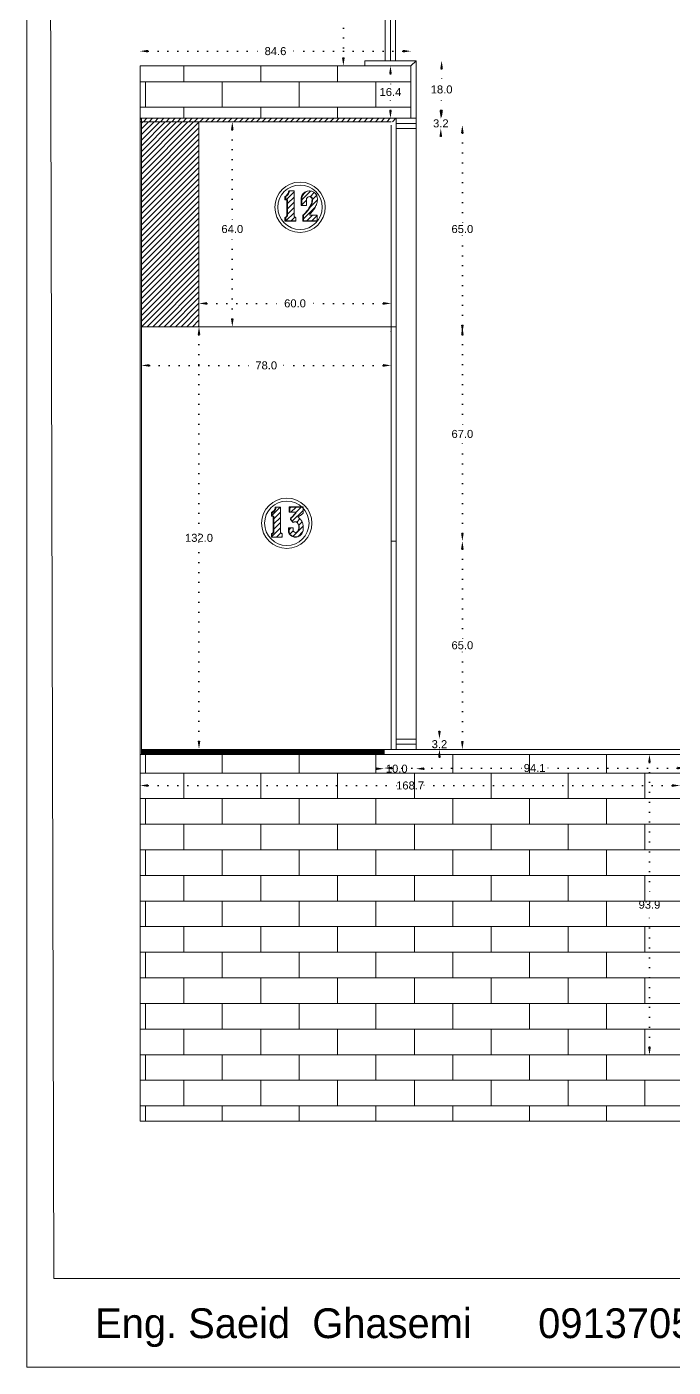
# Model space of a CAD drawing. Header units: inches. Extents: x 104 to 9740, y 936 to 6735.
# Drawn here: x 8806.9 to 9008.8, y 1790.6 to 2209.4 of the extents above; entities that cross this region are included whole.
import ezdxf

# ---------------------------------------------------------------- set-up
doc = ezdxf.new("R2010")
doc.units = ezdxf.units.IN
doc.header["$MEASUREMENT"] = 0
doc.linetypes.add('ACAD_ISO07W100', pattern=[3, 0, -3])
doc.styles.get("Standard").update_dxf_attribs({"font": 'arial.ttf'})
doc.dimstyles.new('Copy of Standard', dxfattribs={"dimtxt": 2.5, "dimasz": 2.5, "dimexe": 0.18, "dimexo": 0.0625, "dimgap": 0.09, "dimtad": 0, "dimtih": 1, "dimtoh": 1, "dimdec": 1, "dimzin": 0, "dimdsep": 46, "dimtxsty": 'Standard', "dimcen": 0.09, "dimse1": 1, "dimse2": 1, "dimadec": 0, "dimazin": 0, "dimtfac": 1, "dimtdec": 1, "dimtix": 1, "dimtofl": 0, "dimtmove": 0, "dimatfit": 3, "dimfxl": 1, "dimtolj": 1, "dimtzin": 0, "dimarcsym": 0})
pattern_1 = [(45, (8340.244, 2699.5497), (-0.8148213, 0.8148213), [])]
pattern_2 = [(45, (8353.7773, 2600.9121), (-0.8148213, 0.8148213), [])]

# ---------------------------------------------------------------- blocks, each defined once
blk = doc.blocks.new('*D101')
at = {"color": 0, "linetype": 'ACAD_ISO07W100', "lineweight": -2, "transparency": 16777216}
for p, q in [((8920.53, 2194.75), (8920.53, 2190.41)), ((8920.53, 2183.35), (8920.53, 2187.68))]:
    blk.add_line(p, q, dxfattribs=at)
at = {"color": 0, "transparency": 16777216}
for points in [[(8920.11, 2194.75), (8920.95, 2194.75), (8920.53, 2197.25)], [(8920.11, 2183.35), (8920.95, 2183.35), (8920.53, 2180.85)]]:
    blk.add_solid(points, dxfattribs=at)
at = {"layer": 'Defpoints', "color": 0, "transparency": 16777216}
for p in [(8926.92, 2197.25), (8920.53, 2180.85), (8926.92, 2180.85)]:
    blk.add_point(p, dxfattribs=at)
at = {"color": 0, "lineweight": 20, "transparency": 16777216, "insert": (8920.53, 2189.05), "char_height": 2.5, "attachment_point": 5}
blk.add_mtext('\\A1;16.4', dxfattribs=at)
blk = doc.blocks.new('*D94')
at = {"color": 0, "linetype": 'ACAD_ISO07W100', "lineweight": -2, "transparency": 16777216}
for p, q in [((8905.81, 2279.05), (8905.81, 2240.76)), ((8905.81, 2199.75), (8905.81, 2238.03))]:
    blk.add_line(p, q, dxfattribs=at)
at = {"color": 0, "transparency": 16777216}
for points in [[(8905.4, 2279.05), (8906.23, 2279.05), (8905.81, 2281.55)], [(8905.4, 2199.75), (8906.23, 2199.75), (8905.81, 2197.25)]]:
    blk.add_solid(points, dxfattribs=at)
at = {"layer": 'Defpoints', "color": 0, "transparency": 16777216}
for p in [(8920.32, 2281.55), (8905.81, 2197.25), (8920.32, 2197.25)]:
    blk.add_point(p, dxfattribs=at)
at = {"color": 0, "lineweight": 20, "transparency": 16777216, "insert": (8905.81, 2239.4), "char_height": 2.5, "attachment_point": 5}
blk.add_mtext('\\A1;84.3', dxfattribs=at)
blk = doc.blocks.new('*D102')
at = {"color": 0, "linetype": 'ACAD_ISO07W100', "lineweight": -2, "transparency": 16777216}
for p, q in [((8844.82, 2201.82), (8881.28, 2201.82)), ((8924.42, 2201.82), (8887.96, 2201.82))]:
    blk.add_line(p, q, dxfattribs=at)
at = {"color": 0, "transparency": 16777216}
for points in [[(8844.82, 2202.24), (8844.82, 2201.4), (8842.32, 2201.82)], [(8924.42, 2202.24), (8924.42, 2201.4), (8926.92, 2201.82)]]:
    blk.add_solid(points, dxfattribs=at)
at = {"layer": 'Defpoints', "color": 0, "transparency": 16777216}
for p in [(8926.92, 2201.82), (8842.32, 2197.25), (8926.92, 2180.85)]:
    blk.add_point(p, dxfattribs=at)
at = {"color": 0, "lineweight": 20, "transparency": 16777216, "insert": (8884.62, 2201.82), "char_height": 2.5, "attachment_point": 5}
blk.add_mtext('\\A1;84.6', dxfattribs=at)
blk = doc.blocks.new('*D103')
at = {"color": 0, "linetype": 'ACAD_ISO07W100', "lineweight": -2, "transparency": 16777216}
for p, q in [((8844.82, 1972.35), (8922.48, 1972.35)), ((9008.52, 1972.35), (8930.86, 1972.35))]:
    blk.add_line(p, q, dxfattribs=at)
at = {"color": 0, "transparency": 16777216}
for points in [[(8844.82, 1972.76), (8844.82, 1971.93), (8842.32, 1972.35)], [(9008.52, 1972.76), (9008.52, 1971.93), (9011.02, 1972.35)]]:
    blk.add_solid(points, dxfattribs=at)
at = {"layer": 'Defpoints', "color": 0, "transparency": 16777216}
for p in [(8842.32, 1982.05), (9011.02, 1982.05), (9011.02, 1972.35)]:
    blk.add_point(p, dxfattribs=at)
at = {"color": 0, "lineweight": 20, "transparency": 16777216, "insert": (8926.67, 1972.35), "char_height": 2.5, "attachment_point": 5}
blk.add_mtext('\\A1;168.7', dxfattribs=at)
blk = doc.blocks.new('*D104')
at = {"color": 0, "linetype": 'ACAD_ISO07W100', "lineweight": -2, "transparency": 16777216}
for p, q in [((9001.44, 1979.55), (9001.44, 1936.46)), ((9001.44, 1890.65), (9001.44, 1933.73))]:
    blk.add_line(p, q, dxfattribs=at)
at = {"color": 0, "transparency": 16777216}
for points in [[(9001.02, 1979.55), (9001.86, 1979.55), (9001.44, 1982.05)], [(9001.02, 1890.65), (9001.86, 1890.65), (9001.44, 1888.15)]]:
    blk.add_solid(points, dxfattribs=at)
at = {"layer": 'Defpoints', "color": 0, "transparency": 16777216}
for p in [(9001.44, 1982.05), (9011.02, 1982.05), (9011.02, 1888.15)]:
    blk.add_point(p, dxfattribs=at)
at = {"color": 0, "lineweight": 20, "transparency": 16777216, "insert": (9001.44, 1935.1), "char_height": 2.5, "attachment_point": 5}
blk.add_mtext('\\A1;93.9', dxfattribs=at)
blk = doc.blocks.new('*D135')
at = {"color": 0, "linetype": 'ACAD_ISO07W100', "lineweight": -2, "transparency": 16777216}
for p, q in [((8935.83, 1989.35), (8935.83, 1991.85)), ((8935.83, 1981.15), (8935.83, 1978.65))]:
    blk.add_line(p, q, dxfattribs=at)
at = {"color": 0, "transparency": 16777216}
for points in [[(8935.41, 1989.35), (8936.25, 1989.35), (8935.83, 1986.85)], [(8935.41, 1981.15), (8936.25, 1981.15), (8935.83, 1983.65)]]:
    blk.add_solid(points, dxfattribs=at)
at = {"layer": 'Defpoints', "color": 0, "transparency": 16777216}
for p in [(8928.52, 1986.85), (8935.83, 1986.85), (8928.52, 1983.65)]:
    blk.add_point(p, dxfattribs=at)
at = {"color": 0, "lineweight": 20, "transparency": 16777216, "insert": (8935.83, 1985.25), "char_height": 2.5, "attachment_point": 5}
blk.add_mtext('\\A1;3.2', dxfattribs=at)
blk = doc.blocks.new('*D136')
at = {"color": 0, "linetype": 'ACAD_ISO07W100', "lineweight": -2, "transparency": 16777216}
for p, q in [((8860.72, 2113.21), (8860.72, 2051.1)), ((8860.72, 1986.25), (8860.72, 2048.36))]:
    blk.add_line(p, q, dxfattribs=at)
at = {"color": 0, "transparency": 16777216}
for points in [[(8860.3, 2113.21), (8861.14, 2113.21), (8860.72, 2115.71)], [(8860.3, 1986.25), (8861.14, 1986.25), (8860.72, 1983.75)]]:
    blk.add_solid(points, dxfattribs=at)
at = {"layer": 'Defpoints', "color": 0, "transparency": 16777216}
for p in [(8842.72, 2115.71), (8860.72, 2115.71), (8920.72, 1983.75)]:
    blk.add_point(p, dxfattribs=at)
at = {"color": 0, "lineweight": 20, "transparency": 16777216, "insert": (8860.72, 2049.73), "char_height": 2.5, "attachment_point": 5}
blk.add_mtext('\\A1;132.0', dxfattribs=at)
blk = doc.blocks.new('*D121')
at = {"color": 0, "linetype": 'ACAD_ISO07W100', "lineweight": -2, "transparency": 16777216}
for p, q in [((8936.26, 2183.35), (8936.26, 2185.85)), ((8936.26, 2175.15), (8936.26, 2172.65))]:
    blk.add_line(p, q, dxfattribs=at)
at = {"color": 0, "transparency": 16777216}
for points in [[(8935.84, 2183.35), (8936.68, 2183.35), (8936.26, 2180.85)], [(8935.84, 2175.15), (8936.68, 2175.15), (8936.26, 2177.65)]]:
    blk.add_solid(points, dxfattribs=at)
at = {"layer": 'Defpoints', "color": 0, "transparency": 16777216}
for p in [(8928.52, 2180.85), (8928.52, 2177.65), (8936.26, 2177.65)]:
    blk.add_point(p, dxfattribs=at)
at = {"color": 0, "lineweight": 20, "transparency": 16777216, "insert": (8936.26, 2179.25), "char_height": 2.5, "attachment_point": 5}
blk.add_mtext('\\A1;3.2', dxfattribs=at)
blk = doc.blocks.new('*D122')
at = {"color": 0, "linetype": 'ACAD_ISO07W100', "lineweight": -2, "transparency": 16777216}
for p, q in [((8916.02, 1977.6), (8913.52, 1977.6)), ((8931.02, 1977.6), (8933.52, 1977.6))]:
    blk.add_line(p, q, dxfattribs=at)
at = {"color": 0, "transparency": 16777216}
for points in [[(8916.02, 1978.02), (8916.02, 1977.19), (8918.52, 1977.6)], [(8931.02, 1978.02), (8931.02, 1977.19), (8928.52, 1977.6)]]:
    blk.add_solid(points, dxfattribs=at)
at = {"layer": 'Defpoints', "color": 0, "transparency": 16777216}
for p in [(8918.52, 1983.65), (8928.52, 1983.65), (8928.52, 1977.6)]:
    blk.add_point(p, dxfattribs=at)
at = {"color": 0, "lineweight": 20, "transparency": 16777216, "insert": (8922.49, 1977.6), "char_height": 2.5, "attachment_point": 5}
blk.add_mtext('\\A1;10.0', dxfattribs=at)
blk = doc.blocks.new('*D123')
at = {"color": 0, "linetype": 'ACAD_ISO07W100', "lineweight": -2, "transparency": 16777216}
for p, q in [((8921.02, 1977.8), (8962.47, 1977.8)), ((9010.12, 1977.8), (8968.66, 1977.8))]:
    blk.add_line(p, q, dxfattribs=at)
at = {"color": 0, "transparency": 16777216}
for points in [[(8921.02, 1978.22), (8921.02, 1977.38), (8918.52, 1977.8)], [(9010.12, 1978.22), (9010.12, 1977.38), (9012.62, 1977.8)]]:
    blk.add_solid(points, dxfattribs=at)
at = {"layer": 'Defpoints', "color": 0, "transparency": 16777216}
for p in [(8918.52, 1982.05), (9012.62, 1982.05), (9012.62, 1977.8)]:
    blk.add_point(p, dxfattribs=at)
at = {"color": 0, "lineweight": 20, "transparency": 16777216, "insert": (8965.57, 1977.8), "char_height": 2.5, "attachment_point": 5}
blk.add_mtext('\\A1;94.1', dxfattribs=at)
blk = doc.blocks.new('*D137')
at = {"color": 0, "linetype": 'ACAD_ISO07W100', "lineweight": -2, "transparency": 16777216}
for p, q in [((8936.51, 2196.35), (8936.51, 2191.21)), ((8936.51, 2183.35), (8936.51, 2188.48))]:
    blk.add_line(p, q, dxfattribs=at)
at = {"color": 0, "transparency": 16777216}
for points in [[(8936.09, 2196.35), (8936.92, 2196.35), (8936.51, 2198.85)], [(8936.09, 2183.35), (8936.92, 2183.35), (8936.51, 2180.85)]]:
    blk.add_solid(points, dxfattribs=at)
at = {"layer": 'Defpoints', "color": 0, "transparency": 16777216}
for p in [(8928.52, 2198.85), (8936.51, 2198.85), (8928.52, 2180.85)]:
    blk.add_point(p, dxfattribs=at)
at = {"color": 0, "lineweight": 20, "transparency": 16777216, "insert": (8936.51, 2189.85), "char_height": 2.5, "attachment_point": 5}
blk.add_mtext('\\A1;18.0', dxfattribs=at)
blk = doc.blocks.new('*D169')
at = {"color": 0, "linetype": 'ACAD_ISO07W100', "lineweight": -2, "transparency": 16777216}
for p, q in [((8942.99, 2046.18), (8942.99, 2017.53)), ((8942.99, 1986.15), (8942.99, 2014.8))]:
    blk.add_line(p, q, dxfattribs=at)
at = {"color": 0, "transparency": 16777216}
for points in [[(8942.57, 2046.18), (8943.4, 2046.18), (8942.99, 2048.68)], [(8942.57, 1986.15), (8943.4, 1986.15), (8942.99, 1983.65)]]:
    blk.add_solid(points, dxfattribs=at)
at = {"layer": 'Defpoints', "color": 0, "transparency": 16777216}
for p in [(8922.32, 2048.68), (8942.99, 2048.68), (8928.52, 1983.65)]:
    blk.add_point(p, dxfattribs=at)
at = {"color": 0, "lineweight": 20, "transparency": 16777216, "insert": (8942.99, 2016.16), "char_height": 2.5, "attachment_point": 5}
blk.add_mtext('\\A1;65.0', dxfattribs=at)
blk = doc.blocks.new('*D170')
at = {"color": 0, "linetype": 'ACAD_ISO07W100', "lineweight": -2, "transparency": 16777216}
for p, q in [((8942.99, 2113.21), (8942.99, 2083.56)), ((8942.99, 2051.18), (8942.99, 2080.83))]:
    blk.add_line(p, q, dxfattribs=at)
at = {"color": 0, "transparency": 16777216}
for points in [[(8942.57, 2113.21), (8943.4, 2113.21), (8942.99, 2115.71)], [(8942.57, 2051.18), (8943.4, 2051.18), (8942.99, 2048.68)]]:
    blk.add_solid(points, dxfattribs=at)
at = {"layer": 'Defpoints', "color": 0, "transparency": 16777216}
for p in [(8922.32, 2115.71), (8942.99, 2115.71), (8922.32, 2048.68)]:
    blk.add_point(p, dxfattribs=at)
at = {"color": 0, "lineweight": 20, "transparency": 16777216, "insert": (8942.99, 2082.2), "char_height": 2.5, "attachment_point": 5}
blk.add_mtext('\\A1;67.0', dxfattribs=at)
blk = doc.blocks.new('*D171')
at = {"color": 0, "linetype": 'ACAD_ISO07W100', "lineweight": -2, "transparency": 16777216}
for p, q in [((8942.99, 2176.25), (8942.99, 2147.6)), ((8942.99, 2116.21), (8942.99, 2144.86))]:
    blk.add_line(p, q, dxfattribs=at)
at = {"color": 0, "transparency": 16777216}
for points in [[(8942.57, 2176.25), (8943.4, 2176.25), (8942.99, 2178.75)], [(8942.57, 2116.21), (8943.4, 2116.21), (8942.99, 2113.71)]]:
    blk.add_solid(points, dxfattribs=at)
at = {"layer": 'Defpoints', "color": 0, "transparency": 16777216}
for p in [(8922.32, 2178.75), (8942.99, 2178.75), (8922.32, 2113.71)]:
    blk.add_point(p, dxfattribs=at)
at = {"color": 0, "lineweight": 20, "transparency": 16777216, "insert": (8942.99, 2146.23), "char_height": 2.5, "attachment_point": 5}
blk.add_mtext('\\A1;65.0', dxfattribs=at)
blk = doc.blocks.new('*D172')
at = {"color": 0, "linetype": 'ACAD_ISO07W100', "lineweight": -2, "transparency": 16777216}
for p, q in [((8863.22, 2123), (8887.38, 2123)), ((8918.22, 2123), (8894.06, 2123))]:
    blk.add_line(p, q, dxfattribs=at)
at = {"color": 0, "transparency": 16777216}
for points in [[(8863.22, 2123.41), (8863.22, 2122.58), (8860.72, 2123)], [(8918.22, 2123.41), (8918.22, 2122.58), (8920.72, 2123)]]:
    blk.add_solid(points, dxfattribs=at)
at = {"layer": 'Defpoints', "color": 0, "transparency": 16777216}
for p in [(8920.72, 2123), (8920.72, 2115.71), (8860.72, 2113.71)]:
    blk.add_point(p, dxfattribs=at)
at = {"color": 0, "lineweight": 20, "transparency": 16777216, "insert": (8890.72, 2123), "char_height": 2.5, "attachment_point": 5}
blk.add_mtext('\\A1;60.0', dxfattribs=at)
blk = doc.blocks.new('*D173')
at = {"color": 0, "linetype": 'ACAD_ISO07W100', "lineweight": -2, "transparency": 16777216}
for p, q in [((8871.13, 2177.25), (8871.13, 2147.6)), ((8871.13, 2118.21), (8871.13, 2144.86))]:
    blk.add_line(p, q, dxfattribs=at)
at = {"color": 0, "transparency": 16777216}
for points in [[(8870.71, 2177.25), (8871.54, 2177.25), (8871.13, 2179.75)], [(8870.71, 2118.21), (8871.54, 2118.21), (8871.13, 2115.71)]]:
    blk.add_solid(points, dxfattribs=at)
at = {"layer": 'Defpoints', "color": 0, "transparency": 16777216}
for p in [(8842.72, 2179.75), (8871.13, 2179.75), (8842.72, 2115.71)]:
    blk.add_point(p, dxfattribs=at)
at = {"color": 0, "lineweight": 20, "transparency": 16777216, "insert": (8871.13, 2146.23), "char_height": 2.5, "attachment_point": 5}
blk.add_mtext('\\A1;64.0', dxfattribs=at)
blk = doc.blocks.new('*D713')
at = {"color": 0, "linetype": 'ACAD_ISO07W100', "lineweight": -2, "transparency": 16777216}
for p, q in [((8845.22, 2103.62), (8878.4, 2103.62)), ((8918.22, 2103.62), (8885.04, 2103.62))]:
    blk.add_line(p, q, dxfattribs=at)
at = {"color": 0, "transparency": 16777216}
for points in [[(8845.22, 2104.04), (8845.22, 2103.21), (8842.72, 2103.62)], [(8918.22, 2104.04), (8918.22, 2103.21), (8920.72, 2103.62)]]:
    blk.add_solid(points, dxfattribs=at)
at = {"layer": 'Defpoints', "color": 0, "transparency": 16777216}
for p in [(8842.72, 2115.71), (8920.72, 2115.71), (8842.72, 2103.62)]:
    blk.add_point(p, dxfattribs=at)
at = {"color": 0, "lineweight": 20, "transparency": 16777216, "insert": (8881.72, 2103.62), "char_height": 2.5, "attachment_point": 5}
blk.add_mtext('\\A1;78.0', dxfattribs=at)

msp = doc.modelspace()

# ---------------------------------------------------------------- hatches: boundary and pattern name
at = {"lineweight": 20}
h = msp.add_hatch(dxfattribs=at)
h.set_pattern_fill('AR-BRSTD', color=256, scale=3)
h.paths.add_polyline_path([(8926.92, 2180.85), (8926.92, 2197.25), (8842.32, 2197.25), (8842.32, 2180.85)])
h.paths.add_polyline_path([(8916.4, 2186.45), (8924.45, 2186.45), (8924.45, 2191.6), (8916.4, 2191.6)], flags=24)
h.paths.add_polyline_path([(9273.17, 2344.2), (9281.21, 2344.2), (9281.21, 2349.35), (9273.17, 2349.35)], flags=9)
h.paths.add_polyline_path([(9243.79, 2317.7), (9251.84, 2317.7), (9251.84, 2322.85), (9243.79, 2322.85)], flags=9)
h.paths.add_polyline_path([(9126.73, 2317.63), (9134.77, 2317.63), (9134.77, 2322.78), (9126.73, 2322.78)], flags=9)
h.paths.add_polyline_path([(9097.24, 2348.67), (9105.29, 2348.67), (9105.29, 2353.83), (9097.24, 2353.83)], flags=9)
h.paths.add_polyline_path([(9018.1, 2343.4), (9028.09, 2343.4), (9028.09, 2348.55), (9018.1, 2348.55)], flags=9)
h.paths.add_polyline_path([(8918.44, 2308.9), (8926.49, 2308.9), (8926.49, 2314.05), (8918.44, 2314.05)], flags=9)
h.paths.add_polyline_path([(8891.44, 2316.28), (8899.49, 2316.28), (8899.49, 2321.43), (8891.44, 2321.43)], flags=9)
h.paths.add_polyline_path([(8914.84, 2283.74), (8922.89, 2283.74), (8922.89, 2288.89), (8914.84, 2288.89)], flags=9)
h.paths.add_polyline_path([(8901.8, 2236.8), (8909.85, 2236.8), (8909.85, 2241.95), (8901.8, 2241.95)], flags=9)
h.paths.add_polyline_path([(8880.6, 2199.23), (8888.65, 2199.23), (8888.65, 2204.38), (8880.6, 2204.38)], flags=9)
h.paths.add_polyline_path([(8855.62, 2047.14), (8865.61, 2047.14), (8865.61, 2052.29), (8855.62, 2052.29)], flags=9)
h.paths.add_polyline_path([(8933.23, 2176.65), (8939.33, 2176.65), (8939.33, 2181.8), (8933.23, 2181.8)], flags=9)
h.paths.add_polyline_path([(8949.27, 2329.93), (8957.32, 2329.93), (8957.32, 2335.08), (8949.27, 2335.08)], flags=9)
h.paths.add_polyline_path([(9088.72, 2330.26), (9096.77, 2330.26), (9096.77, 2335.42), (9088.72, 2335.42)], flags=9)
h.paths.add_polyline_path([(9181.65, 2304.26), (9191.64, 2304.26), (9191.64, 2309.41), (9181.65, 2309.41)], flags=9)
h.paths.add_polyline_path([(9109.52, 2318.45), (9117.56, 2318.45), (9117.56, 2323.6), (9109.52, 2323.6)], flags=9)
h.paths.add_polyline_path([(9258.1, 2296.45), (9266.15, 2296.45), (9266.15, 2301.6), (9258.1, 2301.6)], flags=9)
h.paths.add_polyline_path([(9271.66, 2250.63), (9279.7, 2250.63), (9279.7, 2255.78), (9271.66, 2255.78)], flags=9)
h.paths.add_polyline_path([(8932.38, 2187.25), (8940.42, 2187.25), (8940.42, 2192.4), (8932.38, 2192.4)], flags=9)
h.paths.add_polyline_path([(8931.22, 2308.1), (8939.27, 2308.1), (8939.27, 2313.25), (8931.22, 2313.25)], flags=9)
h.paths.add_polyline_path([(9108.87, 2276.45), (9116.91, 2276.45), (9116.91, 2281.6), (9108.87, 2281.6)], flags=9)
h.paths.add_polyline_path([(9142.11, 2125.02), (9150.15, 2125.02), (9150.15, 2130.18), (9142.11, 2130.18)], flags=9)
h.paths.add_polyline_path([(9142.11, 2143.26), (9150.15, 2143.26), (9150.15, 2148.41), (9142.11, 2148.41)], flags=9)
h.paths.add_polyline_path([(9192.11, 2143.26), (9200.15, 2143.26), (9200.15, 2148.41), (9192.11, 2148.41)], flags=9)
h.paths.add_polyline_path([(9242.11, 2143.26), (9250.15, 2143.26), (9250.15, 2148.41), (9242.11, 2148.41)], flags=9)
h.paths.add_polyline_path([(9106.97, 2100.2), (9115.02, 2100.2), (9115.02, 2105.35), (9106.97, 2105.35)], flags=9)
h.paths.add_polyline_path([(9125.56, 2100.2), (9133.61, 2100.2), (9133.61, 2105.35), (9125.56, 2105.35)], flags=9)
h.paths.add_polyline_path([(9216.02, 2124.92), (9226.01, 2124.92), (9226.01, 2130.07), (9216.02, 2130.07)], flags=9)
h.paths.add_polyline_path([(9308.71, 2109.15), (9316.76, 2109.15), (9316.76, 2114.3), (9308.71, 2114.3)], flags=9)
h.paths.add_polyline_path([(8938.98, 2079.6), (8947.03, 2079.6), (8947.03, 2084.75), (8938.98, 2084.75)], flags=9)
h.paths.add_polyline_path([(8938.98, 2143.64), (8947.03, 2143.64), (8947.03, 2148.79), (8938.98, 2148.79)], flags=9)
h.paths.add_polyline_path([(8886.71, 2120.4), (8894.76, 2120.4), (8894.76, 2125.56), (8886.71, 2125.56)], flags=9)
h.paths.add_polyline_path([(8867.12, 2143.64), (8875.17, 2143.64), (8875.17, 2148.79), (8867.12, 2148.79)], flags=9)
h.paths.add_polyline_path([(9150.35, 2288.51), (9158.4, 2288.51), (9158.4, 2293.66), (9150.35, 2293.66)], flags=9)
h.paths.add_polyline_path([(9217.85, 2288.51), (9225.9, 2288.51), (9225.9, 2293.66), (9217.85, 2293.66)], flags=9)
h.paths.add_polyline_path([(9149.8, 2250.63), (9157.85, 2250.63), (9157.85, 2255.78), (9149.8, 2255.78)], flags=9)
h.paths.add_polyline_path([(9217.85, 2250.63), (9225.9, 2250.63), (9225.9, 2255.78), (9217.85, 2255.78)], flags=9)
h.paths.add_polyline_path([(9018.96, 2329.92), (9027, 2329.92), (9027, 2335.07), (9018.96, 2335.07)], flags=9)
h.paths.add_polyline_path([(8877.7, 2101.03), (8885.74, 2101.03), (8885.74, 2106.18), (8877.7, 2106.18)], flags=9)
h = msp.add_hatch(dxfattribs=at)
h.set_pattern_fill('ANSI31', color=256, scale=10)
h.set_pattern_definition([(45, (7382.1501, 909.4649), (-0.8838835, 0.8838835), [])])
h.paths.add_polyline_path([(8842.32, 2180.85), (8842.32, 2179.75), (8922.32, 2179.75), (8922.32, 2180.85)])
h = msp.add_hatch(dxfattribs=at)
h.set_pattern_fill('ANSI31', color=256, scale=10)
h.set_pattern_definition([(45, (-303.6513, 31.5539), (-0.88388348, 0.88388348), [])])
h.paths.add_polyline_path([(8860.72, 2179.75), (8842.72, 2179.75), (8842.72, 2115.71), (8860.72, 2115.71)])
h = msp.add_hatch(dxfattribs=at)
h.set_pattern_fill('ANSI31', color=256, scale=9.218651)
h.set_pattern_definition(pattern_1)
h.paths.add_polyline_path([(8890.82, 2149.89), (8890.76, 2149.93), (8890.69, 2149.97), (8890.63, 2150.02), (8890.58, 2150.07), (8890.53, 2150.13), (8890.49, 2150.2), (8890.46, 2150.27), (8890.44, 2150.34), (8890.42, 2150.42), (8890.42, 2150.49), (8890.42, 2158.14), (8888.98, 2158.14), (8888.96, 2157.96), (8888.93, 2157.78), (8888.87, 2157.61), (8888.81, 2157.44), (8888.73, 2157.28), (8888.63, 2157.13), (8888.53, 2156.98), (8888.41, 2156.85), (8888.28, 2156.73), (8888.14, 2156.61), (8887.99, 2156.51), (8887.83, 2156.43), (8887.83, 2155.35), (8888.14, 2155.35), (8888.38, 2155.33), (8888.38, 2150.53), (8888.37, 2150.45), (8888.35, 2150.38), (8888.32, 2150.31), (8888.29, 2150.24), (8888.25, 2150.18), (8888.21, 2150.12), (8888.15, 2150.06), (8888.1, 2150.01), (8888.04, 2149.97), (8887.97, 2149.94), (8887.9, 2149.91), (8887.83, 2149.89), (8887.83, 2148.79), (8890.97, 2148.79), (8890.97, 2149.85), (8890.9, 2149.87)])
h = msp.add_hatch(dxfattribs=at)
h.set_pattern_fill('ANSI31', color=256, scale=9.218651)
h.set_pattern_definition(pattern_1)
h.paths.add_polyline_path([(8897.68, 2150.59), (8895.32, 2150.59), (8895.32, 2150.86), (8895.56, 2151.09), (8895.79, 2151.33), (8896.01, 2151.58), (8896.22, 2151.84), (8896.42, 2152.1), (8896.61, 2152.38), (8896.79, 2152.66), (8896.96, 2152.95), (8897.11, 2153.24), (8897.25, 2153.55), (8897.38, 2153.85), (8897.42, 2153.97), (8897.49, 2154.17), (8897.56, 2154.36), (8897.61, 2154.56), (8897.65, 2154.76), (8897.68, 2154.96), (8897.7, 2155.17), (8897.71, 2155.37), (8897.71, 2155.58), (8897.7, 2155.79), (8897.68, 2155.99), (8897.48, 2156.69), (8897.09, 2157.3), (8896.55, 2157.77), (8895.96, 2158.05), (8895.34, 2158.14), (8894.63, 2158.03), (8893.98, 2157.73), (8893.44, 2157.26), (8893.05, 2156.66), (8892.86, 2155.97), (8892.86, 2155.25), (8892.86, 2153.6), (8894.34, 2153.6), (8894.34, 2155.77), (8894.48, 2156.03), (8894.67, 2156.22), (8894.91, 2156.34), (8895.17, 2156.38), (8895.34, 2156.35), (8895.44, 2156.34), (8895.44, 2156.33), (8895.6, 2156.31), (8895.84, 2156.19), (8896.03, 2156.01), (8896.15, 2155.77), (8896.2, 2155.51), (8896.2, 2155.34), (8896.19, 2155.18), (8896.17, 2155.01), (8896.15, 2154.85), (8896.12, 2154.68), (8896.08, 2154.52), (8896.03, 2154.36), (8895.97, 2154.2), (8895.91, 2154.05), (8895.84, 2153.89), (8895.76, 2153.72), (8895.6, 2153.4), (8895.43, 2153.09), (8895.24, 2152.78), (8895.05, 2152.48), (8894.84, 2152.19), (8894.62, 2151.9), (8894.4, 2151.63), (8894.16, 2151.36), (8893.91, 2151.1), (8893.65, 2150.85), (8893.38, 2150.61), (8893.38, 2148.79), (8897.68, 2148.79)])
h = msp.add_hatch(dxfattribs=at)
h.set_pattern_fill('ANSI31', color=256, scale=9.218651)
h.set_pattern_definition(pattern_2)
h.paths.add_polyline_path([(8886.6, 2051.07), (8886.53, 2051.1), (8886.46, 2051.14), (8886.41, 2051.19), (8886.35, 2051.25), (8886.3, 2051.31), (8886.27, 2051.37), (8886.23, 2051.44), (8886.21, 2051.52), (8886.2, 2051.59), (8886.19, 2051.67), (8886.19, 2059.31), (8884.76, 2059.31), (8884.74, 2059.13), (8884.7, 2058.96), (8884.65, 2058.78), (8884.58, 2058.62), (8884.5, 2058.46), (8884.41, 2058.3), (8884.3, 2058.16), (8884.18, 2058.02), (8884.05, 2057.9), (8883.91, 2057.79), (8883.76, 2057.69), (8883.6, 2057.6), (8883.6, 2056.52), (8883.91, 2056.52), (8884.15, 2056.5), (8884.15, 2051.7), (8884.14, 2051.63), (8884.12, 2051.55), (8884.1, 2051.48), (8884.07, 2051.41), (8884.03, 2051.35), (8883.98, 2051.29), (8883.93, 2051.24), (8883.87, 2051.19), (8883.81, 2051.15), (8883.74, 2051.11), (8883.67, 2051.08), (8883.6, 2051.06), (8883.6, 2049.96), (8886.75, 2049.96), (8886.75, 2051.03), (8886.67, 2051.04)])
h = msp.add_hatch(dxfattribs=at)
h.set_pattern_fill('ANSI31', color=256, scale=9.218651)
h.set_pattern_definition(pattern_2)
h.paths.add_polyline_path([(8893.23, 2059.36), (8889.05, 2059.36), (8889.05, 2057.74), (8890.87, 2057.74), (8890.97, 2057.71), (8890.97, 2057.43), (8889.68, 2056.13), (8889.6, 2056.04), (8889.56, 2055.99), (8889.53, 2055.93), (8889.5, 2055.88), (8889.48, 2055.82), (8889.46, 2055.76), (8889.44, 2055.7), (8889.43, 2055.64), (8889.42, 2055.52), (8889.42, 2055.46), (8890.18, 2054.57), (8890.21, 2054.6), (8890.3, 2054.67), (8890.41, 2054.72), (8890.52, 2054.76), (8890.63, 2054.79), (8890.75, 2054.79), (8890.85, 2054.79), (8890.96, 2054.79), (8891.08, 2054.76), (8891.19, 2054.72), (8891.29, 2054.67), (8891.38, 2054.6), (8891.47, 2054.52), (8891.61, 2054.35), (8891.73, 2054.16), (8891.83, 2053.96), (8891.91, 2053.75), (8891.97, 2053.54), (8892.01, 2053.31), (8892.02, 2053.09), (8892.01, 2052.87), (8891.97, 2052.65), (8891.92, 2052.43), (8891.84, 2052.22), (8891.74, 2052.02), (8891.67, 2051.87), (8891.57, 2051.74), (8891.44, 2051.64), (8891.3, 2051.55), (8891.2, 2051.52), (8891.04, 2051.47), (8890.88, 2051.46), (8890.71, 2051.47), (8890.56, 2051.52), (8890.41, 2051.6), (8890.29, 2051.71), (8890.18, 2051.84), (8890.11, 2051.99), (8890.11, 2052.83), (8888.84, 2052.83), (8888.84, 2051.47), (8888.94, 2051.26), (8889.05, 2051.06), (8889.18, 2050.87), (8889.33, 2050.7), (8889.5, 2050.54), (8889.68, 2050.4), (8889.87, 2050.28), (8890.08, 2050.18), (8890.3, 2050.11), (8890.52, 2050.05), (8890.75, 2050.02), (8890.98, 2050.01), (8891.25, 2050.03), (8891.53, 2050.09), (8891.79, 2050.17), (8891.99, 2050.26), (8892.2, 2050.39), (8892.42, 2050.56), (8892.62, 2050.75), (8892.8, 2050.97), (8892.95, 2051.21), (8893.07, 2051.46), (8893.17, 2051.72), (8893.23, 2051.99), (8893.23, 2053.41), (8893.22, 2053.68), (8893.18, 2053.96), (8893.13, 2054.22), (8893.05, 2054.48), (8892.94, 2054.74), (8892.82, 2054.98), (8892.68, 2055.21), (8892.51, 2055.43), (8892.33, 2055.63), (8892.13, 2055.82), (8891.92, 2055.99), (8891.69, 2056.14), (8891.69, 2056.42), (8891.84, 2056.47), (8891.99, 2056.53), (8892.13, 2056.59), (8892.27, 2056.66), (8892.41, 2056.74), (8892.54, 2056.82), (8892.67, 2056.92), (8892.79, 2057.01), (8892.91, 2057.12), (8893.02, 2057.23), (8893.13, 2057.34), (8893.23, 2057.46)])
h = msp.add_hatch(dxfattribs=at)
h.set_pattern_fill('AR-BRSTD', color=256, scale=3)
h.paths.add_polyline_path([(8842.32, 1982.05), (8842.32, 1867.45), (9036.02, 1867.45), (9036.02, 1888.15), (9011.02, 1888.15), (9011.02, 1982.05)])
h.paths.add_polyline_path([(9510.72, 1867.45), (9511.02, 1898.55), (9510.72, 1898.55), (9510.72, 1914.75), (9446.12, 1914.75), (9446.12, 1882.45), (9294.92, 1882.45), (9294.22, 1882.45), (9294.22, 1954.65), (9278.82, 1954.65), (9278.82, 1888.15), (9244.82, 1888.15), (9244.82, 1867.45)])
h.paths.add_polyline_path([(9201.82, 1867.45), (9201.82, 1888.15), (9148.02, 1888.15), (9148.02, 1867.45)])
h.paths.add_polyline_path([(9071.02, 1888.15), (9071.02, 1867.45), (9103.02, 1867.45), (9103.02, 1888.15)])
h.paths.add_polyline_path([(8921.56, 1969.75), (8931.55, 1969.75), (8931.55, 1974.9), (8921.56, 1974.9)], flags=24)
h.paths.add_polyline_path([(8997.42, 1932.5), (9005.47, 1932.5), (9005.47, 1937.65), (8997.42, 1937.65)], flags=24)
h.paths.add_polyline_path([(9019.53, 1880.43), (9027.57, 1880.43), (9027.57, 1885.58), (9019.53, 1885.58)], flags=24)
h.paths.add_polyline_path([(8918.35, 1975.01), (8926.4, 1975.01), (8926.4, 1980.16), (8918.35, 1980.16)], flags=24)
h.paths.add_polyline_path([(8961.79, 1975.21), (8969.84, 1975.21), (8969.84, 1980.36), (8961.79, 1980.36)], flags=24)
h.paths.add_polyline_path([(9279.94, 1918.8), (9287.98, 1918.8), (9287.98, 1923.95), (9279.94, 1923.95)], flags=24)
h.paths.add_polyline_path([(9282.39, 1944.6), (9290.44, 1944.6), (9290.44, 1949.75), (9282.39, 1949.75)], flags=24)
h.paths.add_polyline_path([(9286.36, 1905.96), (9294.4, 1905.96), (9294.4, 1911.12), (9286.36, 1911.12)], flags=24)
h.paths.add_polyline_path([(9257.81, 1881.79), (9265.85, 1881.79), (9265.85, 1886.94), (9257.81, 1886.94)], flags=24)
h.paths.add_polyline_path([(9365.06, 1874.13), (9375.05, 1874.13), (9375.05, 1879.28), (9365.06, 1879.28)], flags=24)
h.paths.add_polyline_path([(9474.56, 1900.7), (9482.61, 1900.7), (9482.61, 1905.85), (9474.56, 1905.85)], flags=24)
h.paths.add_polyline_path([(9449.75, 1896), (9457.79, 1896), (9457.79, 1901.15), (9449.75, 1901.15)], flags=24)
h.paths.add_polyline_path([(9499.85, 1904.05), (9507.9, 1904.05), (9507.9, 1909.2), (9499.85, 1909.2)], flags=24)
h.paths.add_polyline_path([(9293.68, 1947.07), (9299.78, 1947.07), (9299.78, 1952.22), (9293.68, 1952.22)], flags=24)
h = msp.add_hatch(dxfattribs=at)
h.set_pattern_fill('ANSI31', color=256)
h.set_pattern_definition([(45, (7382.1501, 1.82292), (-0.0883883476, 0.0883883476), [])])
h.paths.add_polyline_path([(8918.52, 1982.05), (8918.52, 1983.65), (8842.72, 1983.65), (8842.72, 1982.05)])

# ---------------------------------------------------------------- linework, layer by layer
for p, q in [((8918.92, 2279.95), (8918.92, 2198.85)), ((8920.52, 2279.95), (8920.52, 2198.85)), ((8922.12, 2279.95), (8922.12, 2198.85)), ((8842.32, 2197.25), (8842.32, 1867.45)), ((8926.92, 2197.25), (8842.32, 2197.25)), ((8928.52, 2198.85), (8912.52, 2198.85)), ((8912.52, 2198.85), (8912.52, 2197.25)), ((8926.92, 2197.25), (8928.52, 2198.85)), ((8926.92, 2180.85), (8926.92, 2197.25)), ((8928.52, 2197.25), (8928.52, 2198.85)), ((8928.52, 2180.85), (8928.52, 2197.25)), ((8842.32, 2180.85), (8928.52, 2180.85)), ((8920.72, 2179.75), (8842.32, 2179.75)), ((8842.72, 1982.05), (8842.72, 2180.85)), ((8860.72, 2179.75), (8860.72, 2115.71)), ((8920.72, 2178.75), (8920.72, 1983.65)), ((8922.32, 2180.85), (8922.32, 1983.65)), ((8928.52, 2179.25), (8922.32, 2179.25)), ((8928.52, 2180.85), (8928.52, 1983.65)), ((8922.32, 2177.65), (8928.52, 2177.65)), ((8887.83, 2156.43), (8887.83, 2155.35)), ((8887.83, 2148.79), (8890.97, 2148.79)), ((8920.72, 2115.71), (8842.72, 2115.71)), ((8920.72, 2115.71), (8922.32, 2115.71)), ((8883.6, 2057.6), (8883.6, 2056.52)), ((8888.93, 2059.4), (8888.93, 2057.74)), ((8888.93, 2057.74), (8889.05, 2057.74)), ((8889.05, 2059.36), (8889.05, 2057.74)), ((8889.05, 2057.74), (8890.87, 2057.74)), ((8890.87, 2057.74), (8890.97, 2057.71)), ((8890.97, 2057.71), (8890.97, 2057.43)), ((8883.6, 2049.96), (8886.75, 2049.96)), ((8891.2, 2051.52), (8891.04, 2051.47)), ((8920.72, 2048.68), (8922.32, 2048.68)), ((8928.52, 1986.85), (8922.32, 1986.85)), ((8928.52, 1986.85), (8922.32, 1986.85)), ((9011.02, 1982.05), (8842.32, 1982.05)), ((9012.62, 1983.65), (8842.72, 1983.65)), ((8928.52, 1983.65), (8918.52, 1983.65)), ((8918.52, 1983.65), (8918.52, 1982.05)), ((8928.52, 1985.25), (8922.32, 1985.25)), ((9510.72, 1867.45), (8842.32, 1867.45))]:
    msp.add_line(p, q, dxfattribs=at)
for points in [[(8806.94, 1790.58), (9708.17, 1790.58), (9708.17, 2427.82), (8806.94, 2427.82)], [(8815.39, 1818.34), (9699.47, 1818.34), (9698.05, 2393.1), (8813.96, 2393.1)], [(8889.05, 2059.36), (8893.23, 2059.36), (8893.23, 2059.4), (8888.93, 2059.4)], [(8890.96, 2054.79), (8890.85, 2054.79), (8890.75, 2054.79), (8890.86, 2054.79), (8890.98, 2054.76), (8891.09, 2054.72), (8891.19, 2054.67), (8891.29, 2054.6), (8891.37, 2054.52), (8891.51, 2054.34), (8891.64, 2054.15), (8891.74, 2053.95), (8891.82, 2053.74), (8891.88, 2053.52), (8891.92, 2053.3), (8891.93, 2053.07), (8891.92, 2052.85), (8891.88, 2052.63), (8891.83, 2052.41), (8891.75, 2052.2), (8891.65, 2051.99), (8891.57, 2051.84), (8891.47, 2051.71), (8891.35, 2051.6), (8891.2, 2051.52), (8891.3, 2051.55), (8891.44, 2051.64), (8891.57, 2051.74), (8891.67, 2051.87), (8891.74, 2052.02), (8891.84, 2052.22), (8891.92, 2052.43), (8891.97, 2052.65), (8892.01, 2052.87), (8892.02, 2053.09), (8892.01, 2053.31), (8891.97, 2053.54), (8891.91, 2053.75), (8891.83, 2053.96), (8891.73, 2054.16), (8891.61, 2054.35), (8891.47, 2054.52), (8891.38, 2054.6), (8891.29, 2054.67), (8891.19, 2054.72), (8891.08, 2054.76)]]:
    msp.add_lwpolyline(points, close=True, dxfattribs=at)
for points in [[(8887.58, 2148.74), (8890.97, 2148.74), (8890.97, 2148.79), (8890.97, 2149.85), (8890.9, 2149.87), (8890.82, 2149.89), (8890.76, 2149.93), (8890.69, 2149.97), (8890.63, 2150.02), (8890.58, 2150.07), (8890.53, 2150.13), (8890.49, 2150.2), (8890.46, 2150.27), (8890.44, 2150.34), (8890.42, 2150.42), (8890.42, 2150.49), (8890.42, 2158.14), (8890.42, 2158.18), (8888.75, 2158.18), (8888.73, 2158), (8888.69, 2157.82), (8888.64, 2157.65), (8888.58, 2157.48), (8888.49, 2157.32), (8888.4, 2157.16), (8888.29, 2157.02), (8888.17, 2156.88), (8888.04, 2156.76), (8887.9, 2156.64), (8887.74, 2156.54), (8887.58, 2156.46), (8887.58, 2155.35), (8887.83, 2155.35), (8888.14, 2155.35), (8888.14, 2150.49), (8888.13, 2150.42), (8888.11, 2150.35), (8888.09, 2150.28), (8888.05, 2150.21), (8888.01, 2150.14), (8887.97, 2150.08), (8887.91, 2150.03), (8887.86, 2149.98), (8887.79, 2149.94), (8887.73, 2149.9), (8887.66, 2149.87), (8887.58, 2149.85), (8887.58, 2148.74), (8887.83, 2148.79), (8887.83, 2149.89), (8887.9, 2149.91), (8887.97, 2149.94), (8888.04, 2149.97), (8888.1, 2150.01), (8888.15, 2150.06), (8888.21, 2150.12), (8888.25, 2150.18), (8888.29, 2150.24), (8888.32, 2150.31), (8888.35, 2150.38), (8888.37, 2150.45), (8888.38, 2150.53), (8888.38, 2155.33), (8888.14, 2155.35)], [(8887.58, 2156.46), (8887.83, 2156.43), (8887.99, 2156.51), (8888.14, 2156.61), (8888.28, 2156.73), (8888.41, 2156.85), (8888.53, 2156.98), (8888.63, 2157.13), (8888.73, 2157.28), (8888.81, 2157.44), (8888.87, 2157.61), (8888.93, 2157.78), (8888.96, 2157.96), (8888.98, 2158.14)], [(8888.75, 2158.18), (8888.98, 2158.14), (8890.42, 2158.14)], [(8892.68, 2153.6), (8892.68, 2155.27), (8892.67, 2155.99), (8892.87, 2156.69), (8893.26, 2157.3), (8893.8, 2157.77), (8894.46, 2158.08), (8895.17, 2158.18), (8895.89, 2158.08), (8895.96, 2158.05), (8896.55, 2157.77), (8897.09, 2157.3), (8897.48, 2156.69), (8897.68, 2155.99), (8897.7, 2155.79), (8897.71, 2155.58), (8897.71, 2155.37), (8897.7, 2155.17), (8897.68, 2154.96), (8897.65, 2154.76), (8897.61, 2154.56), (8897.56, 2154.36), (8897.49, 2154.17), (8897.42, 2153.97), (8897.38, 2153.85), (8897.25, 2153.55), (8897.11, 2153.24), (8896.96, 2152.95), (8896.79, 2152.66), (8896.61, 2152.38), (8896.42, 2152.1), (8896.22, 2151.84), (8896.01, 2151.58), (8895.79, 2151.33), (8895.56, 2151.09), (8895.32, 2150.86), (8895.32, 2150.59), (8897.68, 2150.59), (8897.68, 2148.79), (8897.68, 2148.74), (8893.2, 2148.74)], [(8892.86, 2153.6), (8892.86, 2155.25), (8892.86, 2155.97), (8893.05, 2156.66), (8893.44, 2157.26), (8893.98, 2157.73), (8894.63, 2158.03), (8895.34, 2158.14), (8895.96, 2158.05)], [(8892.68, 2153.6), (8892.86, 2153.6), (8894.34, 2153.6), (8894.34, 2155.72), (8894.35, 2155.79), (8894.48, 2156.03), (8894.67, 2156.22), (8894.91, 2156.34), (8895.17, 2156.38), (8895.34, 2156.35), (8895.44, 2156.34), (8895.44, 2156.33)], [(8895.87, 2156.03), (8895.99, 2155.79), (8896.04, 2155.53), (8896.04, 2155.36), (8896.03, 2155.19), (8896.02, 2155.02), (8895.99, 2154.86), (8895.96, 2154.69), (8895.92, 2154.53), (8895.87, 2154.37), (8895.82, 2154.21), (8895.75, 2154.05), (8895.68, 2153.9), (8895.6, 2153.72), (8895.44, 2153.4), (8895.27, 2153.08), (8895.08, 2152.77), (8894.88, 2152.47), (8894.67, 2152.17), (8894.45, 2151.89), (8894.22, 2151.61), (8893.98, 2151.34), (8893.73, 2151.08), (8893.47, 2150.83), (8893.2, 2150.59), (8893.2, 2148.74), (8893.38, 2148.79), (8897.68, 2148.79)], [(8895.87, 2156.03), (8895.68, 2156.22), (8895.44, 2156.33), (8895.6, 2156.31), (8895.84, 2156.19), (8896.03, 2156.01), (8896.15, 2155.77), (8896.2, 2155.51), (8896.2, 2155.34), (8896.19, 2155.18), (8896.17, 2155.01), (8896.15, 2154.85), (8896.12, 2154.68), (8896.08, 2154.52), (8896.03, 2154.36), (8895.97, 2154.2), (8895.91, 2154.05), (8895.84, 2153.89), (8895.76, 2153.72), (8895.6, 2153.4), (8895.43, 2153.09), (8895.24, 2152.78), (8895.05, 2152.48), (8894.84, 2152.19), (8894.62, 2151.9), (8894.4, 2151.63), (8894.16, 2151.36), (8893.91, 2151.1), (8893.65, 2150.85), (8893.38, 2150.61)], [(8893.2, 2150.59), (8893.38, 2150.61), (8893.38, 2148.79)], [(8883.36, 2049.92), (8886.75, 2049.92), (8886.75, 2049.96), (8886.75, 2051.03), (8886.67, 2051.04), (8886.6, 2051.07), (8886.53, 2051.1), (8886.46, 2051.14), (8886.41, 2051.19), (8886.35, 2051.25), (8886.3, 2051.31), (8886.27, 2051.37), (8886.23, 2051.44), (8886.21, 2051.52), (8886.2, 2051.59), (8886.19, 2051.67), (8886.19, 2059.31), (8886.19, 2059.35), (8884.53, 2059.35), (8884.51, 2059.17), (8884.47, 2059), (8884.42, 2058.82), (8884.35, 2058.65), (8884.27, 2058.49), (8884.17, 2058.34), (8884.07, 2058.19), (8883.94, 2058.06), (8883.81, 2057.93), (8883.67, 2057.82), (8883.52, 2057.72), (8883.36, 2057.63), (8883.36, 2056.52), (8883.6, 2056.52), (8883.91, 2056.52), (8883.91, 2051.67), (8883.9, 2051.59), (8883.89, 2051.52), (8883.86, 2051.45), (8883.83, 2051.38), (8883.79, 2051.32), (8883.74, 2051.26), (8883.69, 2051.2), (8883.63, 2051.15), (8883.57, 2051.11), (8883.5, 2051.08), (8883.43, 2051.05), (8883.36, 2051.03), (8883.36, 2049.92), (8883.6, 2049.96), (8883.6, 2051.06), (8883.67, 2051.08), (8883.74, 2051.11), (8883.81, 2051.15), (8883.87, 2051.19), (8883.93, 2051.24), (8883.98, 2051.29), (8884.03, 2051.35), (8884.07, 2051.41), (8884.1, 2051.48), (8884.12, 2051.55), (8884.14, 2051.63), (8884.15, 2051.7), (8884.15, 2056.5), (8883.91, 2056.52)], [(8883.36, 2057.63), (8883.6, 2057.6), (8883.76, 2057.69), (8883.91, 2057.79), (8884.05, 2057.9), (8884.18, 2058.02), (8884.3, 2058.16), (8884.41, 2058.3), (8884.5, 2058.46), (8884.58, 2058.62), (8884.65, 2058.78), (8884.7, 2058.96), (8884.74, 2059.13), (8884.76, 2059.31)], [(8884.53, 2059.35), (8884.76, 2059.31), (8886.19, 2059.31)], [(8890.87, 2057.46), (8889.57, 2056.14), (8889.49, 2056.05), (8889.45, 2056), (8889.42, 2055.94), (8889.39, 2055.89), (8889.37, 2055.83), (8889.35, 2055.77), (8889.33, 2055.71), (8889.32, 2055.65), (8889.31, 2055.53), (8889.31, 2055.47), (8890.12, 2054.52), (8890.18, 2054.57), (8890.21, 2054.6), (8890.3, 2054.67), (8890.41, 2054.72), (8890.52, 2054.76), (8890.63, 2054.79), (8890.75, 2054.79)], [(8890.87, 2057.74), (8890.87, 2057.46), (8890.97, 2057.43), (8889.68, 2056.13), (8889.6, 2056.04), (8889.56, 2055.99), (8889.53, 2055.93), (8889.5, 2055.88), (8889.48, 2055.82), (8889.46, 2055.76), (8889.44, 2055.7), (8889.43, 2055.64), (8889.42, 2055.52), (8889.42, 2055.46), (8890.18, 2054.57)], [(8892.42, 2050.56), (8892.62, 2050.75), (8892.8, 2050.97), (8892.95, 2051.21), (8893.07, 2051.46), (8893.17, 2051.72), (8893.23, 2051.99), (8893.23, 2053.41), (8893.22, 2053.68), (8893.18, 2053.96), (8893.13, 2054.22), (8893.05, 2054.48), (8892.94, 2054.74), (8892.82, 2054.98), (8892.68, 2055.21), (8892.51, 2055.43), (8892.33, 2055.63), (8892.13, 2055.82), (8891.92, 2055.99), (8891.69, 2056.14), (8891.69, 2056.42), (8891.84, 2056.47), (8891.99, 2056.53), (8892.13, 2056.59), (8892.27, 2056.66), (8892.41, 2056.74), (8892.54, 2056.82), (8892.67, 2056.92), (8892.79, 2057.01), (8892.91, 2057.12), (8893.02, 2057.23), (8893.13, 2057.34), (8893.23, 2057.46), (8893.23, 2059.36)], [(8891.04, 2051.47), (8890.88, 2051.46), (8890.71, 2051.47), (8890.56, 2051.52), (8890.41, 2051.6), (8890.29, 2051.71), (8890.18, 2051.84), (8890.11, 2051.99), (8890.11, 2052.83), (8888.84, 2052.83), (8888.72, 2052.83), (8888.72, 2051.44), (8888.82, 2051.23), (8888.93, 2051.02), (8889.06, 2050.83), (8889.21, 2050.66), (8889.38, 2050.5), (8889.57, 2050.36), (8889.76, 2050.24), (8889.97, 2050.14), (8890.19, 2050.06), (8890.42, 2050), (8890.65, 2049.97), (8890.88, 2049.96), (8891.16, 2049.99), (8891.43, 2050.04), (8891.7, 2050.13), (8891.96, 2050.24), (8891.99, 2050.26), (8892.2, 2050.39), (8892.42, 2050.56)], [(8888.84, 2052.83), (8888.84, 2051.47), (8888.94, 2051.26), (8889.05, 2051.06), (8889.18, 2050.87), (8889.33, 2050.7), (8889.5, 2050.54), (8889.68, 2050.4), (8889.87, 2050.28), (8890.08, 2050.18), (8890.3, 2050.11), (8890.52, 2050.05), (8890.75, 2050.02), (8890.98, 2050.01), (8891.25, 2050.03), (8891.53, 2050.09), (8891.79, 2050.17), (8891.99, 2050.26)]]:
    msp.add_lwpolyline(points, dxfattribs=at)
for centre, radius in [((8892.28, 2153.05), 7.86), ((8892.28, 2153.05), 6.94), ((8888.15, 2054.3), 7.86), ((8888.15, 2054.3), 6.94)]:
    msp.add_circle(centre, radius, dxfattribs=at)
msp.add_point((8920.72, 2114.31), dxfattribs=at)

# ---------------------------------------------------------------- texts
at = {"lineweight": 20, "insert": (8791.04, 1808.98), "char_height": 9.3096, "attachment_point": 1}
msp.add_mtext_dynamic_manual_height_columns('{\\fPlantagenet Cherokee|b0|i0|c0|p18;^IEng. Saeid  Ghasemi      09137057733}', width=411.2172, gutter_width=45.99, heights=[0], dxfattribs=at)

# ---------------------------------------------------------------- dimensions: what is measured, and where the dimension line sits
at = {"lineweight": 20}
for base, p1, p2, picture, middle in [((8905.81, 2197.25), (8920.32, 2281.55), (8920.32, 2197.25), '*D94', (8905.81, 2239.4)), ((8920.53, 2180.85), (8926.92, 2197.25), (8926.92, 2180.85), '*D101', (8920.53, 2189.05)), ((8936.26, 2177.65), (8928.52, 2180.85), (8928.52, 2177.65), '*D121', (8936.26, 2179.25)), ((8871.13, 2179.75), (8842.72, 2115.71), (8842.72, 2179.75), '*D173', (8871.13, 2146.23)), ((8935.83, 1986.85), (8928.52, 1983.65), (8928.52, 1986.85), '*D135', (8935.83, 1985.25)), ((9001.44, 1982.05), (9011.02, 1888.15), (9011.02, 1982.05), '*D104', (9001.44, 1935.1))]:
    dim = msp.add_linear_dim(base=base, p1=p1, p2=p2, angle=90, dimstyle='Copy of Standard', dxfattribs=at)
    dim.commit()
    dim.dimension.update_dxf_attribs({"geometry": picture, "text_midpoint": middle, "dimtype": 160})
for base, p1, p2, picture, middle in [((8926.92, 2201.82), (8842.32, 2197.25), (8926.92, 2180.85), '*D102', (8884.62, 2201.82)), ((9011.02, 1972.35), (8842.32, 1982.05), (9011.02, 1982.05), '*D103', (8926.67, 1972.35)), ((8928.52, 1977.6), (8918.52, 1983.65), (8928.52, 1983.65), '*D122', (8922.49, 1977.6)), ((9012.62, 1977.8), (8918.52, 1982.05), (9012.62, 1982.05), '*D123', (8965.57, 1977.8))]:
    dim = msp.add_linear_dim(base=base, p1=p1, p2=p2, dimstyle='Copy of Standard', dxfattribs=at)
    dim.commit()
    dim.dimension.update_dxf_attribs({"geometry": picture, "text_midpoint": middle, "dimtype": 160})
for base, p1, p2, angle, picture, middle in [((8936.51, 2198.85), (8928.52, 2180.85), (8928.52, 2198.85), 90, '*D137', (8936.51, 2189.85)), ((8942.99, 2178.75), (8922.32, 2113.71), (8922.32, 2178.75), 90, '*D171', (8942.99, 2146.23)), ((8860.72, 2115.71), (8920.72, 1983.75), (8842.72, 2115.71), 90, '*D136', (8860.72, 2049.73)), ((8942.99, 2115.71), (8922.32, 2048.68), (8922.32, 2115.71), 90, '*D170', (8942.99, 2082.2)), ((8942.99, 2048.68), (8928.52, 1983.65), (8922.32, 2048.68), 270, '*D169', (8942.99, 2016.16))]:
    dim = msp.add_linear_dim(base=base, p1=p1, p2=p2, angle=angle, dimstyle='Copy of Standard', dxfattribs=at)
    dim.commit()
    dim.dimension.update_dxf_attribs({"geometry": picture, "text_midpoint": middle})
for base, p1, p2, picture, middle in [((8920.72, 2123), (8860.72, 2113.71), (8920.72, 2115.71), '*D172', (8890.72, 2123)), ((8842.72, 2103.62), (8920.72, 2115.71), (8842.72, 2115.71), '*D713', (8881.72, 2103.62))]:
    dim = msp.add_linear_dim(base=base, p1=p1, p2=p2, dimstyle='Copy of Standard', dxfattribs=at)
    dim.commit()
    dim.dimension.update_dxf_attribs({"geometry": picture, "text_midpoint": middle})

doc.saveas('drawing.dxf')
